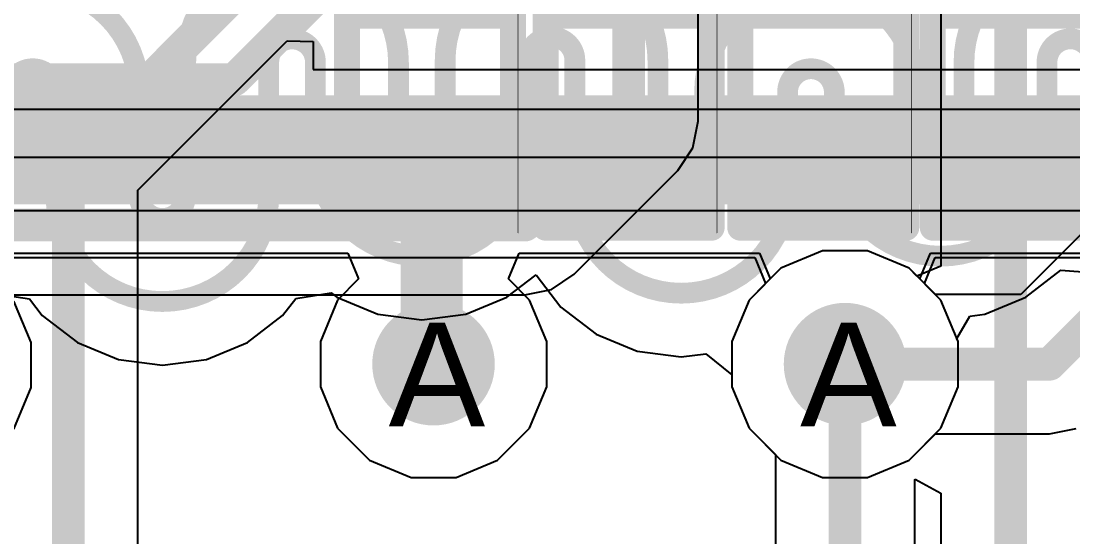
# Model space of a CAD drawing. Header units: inches. Extents: x 0 to 5271, y 0 to 5417.
# Drawn here: x 127.23 to 132.38, y 77.82 to 80.35 of the extents above; entities that cross this region are included whole.
import ezdxf

# ---------------------------------------------------------------- set-up
doc = ezdxf.new("R2010")
doc.units = ezdxf.units.IN
for name, color, linetype in [('Bottom Layer', 5, 'Continuous'), ('Bottom Overlay', 54, 'Continuous'), ('Bottom Paste', 16, 'Continuous'), ('Bottom Solder', 6, 'Continuous'), ('Drill Drawing', 1, 'Continuous'), ('L2_GND1', 16, 'Continuous'), ('L3_SIG1', 76, 'Continuous'), ('L4_PWR', 90, 'Continuous'), ('L5_GND2', 156, 'Continuous'), ('L6_SIG2', 130, 'Continuous'), ('L7_GND3', 216, 'Continuous'), ('Top Layer', 1, 'Continuous'), ('Via Holes', 16, 'Continuous')]:
    doc.layers.add(name, color=color, linetype=linetype)
doc.styles.add('Arial', font='', dxfattribs={"height": 0.2})
doc.styles.get('Arial').set_extended_font_data('Arial')

# ---------------------------------------------------------------- blocks, each defined once
blk = doc.blocks.new('R___0402_B_45')
at = {"layer": 'Bottom Layer'}
for points in [[(-0.2413, 0.3175), (-0.2413, -0.3175), (-0.6985, -0.3175), (-0.6985, 0.3175)], [(0.6985, 0.3175), (0.6985, -0.3175), (0.2413, -0.3175), (0.2413, 0.3175)]]:
    blk.add_hatch(color=5, dxfattribs=at).paths.add_polyline_path(points)
at = {"layer": 'Bottom Paste'}
for points in [[(-0.2413, 0.3175), (-0.2413, -0.3175), (-0.6985, -0.3175), (-0.6985, 0.3175)], [(0.6985, 0.3175), (0.6985, -0.3175), (0.2413, -0.3175), (0.2413, 0.3175)]]:
    blk.add_hatch(color=16, dxfattribs=at).paths.add_polyline_path(points)
at = {"layer": 'Bottom Solder'}
for points in [[(-0.1863, 0.3725), (-0.1863, -0.3725), (-0.7535, -0.3725), (-0.7535, 0.3725)], [(0.7535, 0.3725), (0.7535, -0.3725), (0.1863, -0.3725), (0.1863, 0.3725)]]:
    blk.add_hatch(color=6, dxfattribs=at).paths.add_polyline_path(points)
at = {"layer": 'Bottom Overlay'}
for points in [[(-0.7874, -0.4064, 0.127, 0.127, 0), (-0.7874, 0.4064, 0.127, 0.127, 0)], [(0.7874, 0.4064, 0.127, 0.127, 0), (-0.7874, 0.4064, 0.127, 0.127, 0)], [(0.7874, -0.4064, 0.127, 0.127, 0), (0.7874, 0.4064, 0.127, 0.127, 0)], [(0.8128, 0.4318, 0.00323, 0.00323, 0), (-0.8128, 0.4318, 0.00323, 0.00323, 0)], [(0.7874, -0.4064, 0.127, 0.127, 0), (-0.7874, -0.4064, 0.127, 0.127, 0)]]:
    blk.add_lwpolyline(points, format="xyseb", dxfattribs=at)
for points in [[(-0.8192, 0.4064, 0.0635, 0.0635, 1), (-0.7557, 0.4064, 0.0635, 0.0635, 1)], [(-0.8192, 0.4064, 0.0635, 0.0635, 1), (-0.7557, 0.4064, 0.0635, 0.0635, 1)], [(0.7556, 0.4064, 0.0635, 0.0635, 1), (0.8191, 0.4064, 0.0635, 0.0635, 1)], [(0.7556, 0.4064, 0.0635, 0.0635, 1), (0.8191, 0.4064, 0.0635, 0.0635, 1)], [(-0.8136, 0.4318, 0.00161, 0.00161, 1), (-0.812, 0.4318, 0.00161, 0.00161, 1)], [(0.812, 0.4318, 0.00161, 0.00161, 1), (0.8136, 0.4318, 0.00161, 0.00161, 1)], [(-0.8192, -0.4064, 0.0635, 0.0635, 1), (-0.7557, -0.4064, 0.0635, 0.0635, 1)], [(-0.8192, -0.4064, 0.0635, 0.0635, 1), (-0.7557, -0.4064, 0.0635, 0.0635, 1)], [(0.7556, -0.4064, 0.0635, 0.0635, 1), (0.8191, -0.4064, 0.0635, 0.0635, 1)], [(0.7556, -0.4064, 0.0635, 0.0635, 1), (0.8191, -0.4064, 0.0635, 0.0635, 1)]]:
    blk.add_lwpolyline(points, format="xyseb", close=True, dxfattribs=at)
blk = doc.blocks.new('R___0402_B_46')
at = {"layer": 'Bottom Layer'}
for points in [[(-0.2413, 0.3175), (-0.2413, -0.3175), (-0.6985, -0.3175), (-0.6985, 0.3175)], [(0.6985, 0.3175), (0.6985, -0.3175), (0.2413, -0.3175), (0.2413, 0.3175)]]:
    blk.add_hatch(color=5, dxfattribs=at).paths.add_polyline_path(points)
at = {"layer": 'Bottom Paste'}
for points in [[(-0.2413, 0.3175), (-0.2413, -0.3175), (-0.6985, -0.3175), (-0.6985, 0.3175)], [(0.6985, 0.3175), (0.6985, -0.3175), (0.2413, -0.3175), (0.2413, 0.3175)]]:
    blk.add_hatch(color=16, dxfattribs=at).paths.add_polyline_path(points)
at = {"layer": 'Bottom Solder'}
for points in [[(-0.1863, 0.3725), (-0.1863, -0.3725), (-0.7535, -0.3725), (-0.7535, 0.3725)], [(0.7535, 0.3725), (0.7535, -0.3725), (0.1863, -0.3725), (0.1863, 0.3725)]]:
    blk.add_hatch(color=6, dxfattribs=at).paths.add_polyline_path(points)
at = {"layer": 'Bottom Overlay'}
for points in [[(-0.7874, -0.4064, 0.127, 0.127, 0), (-0.7874, 0.4064, 0.127, 0.127, 0)], [(0.7874, 0.4064, 0.127, 0.127, 0), (-0.7874, 0.4064, 0.127, 0.127, 0)], [(0.7874, -0.4064, 0.127, 0.127, 0), (0.7874, 0.4064, 0.127, 0.127, 0)], [(0.8128, 0.4318, 0.00323, 0.00323, 0), (-0.8128, 0.4318, 0.00323, 0.00323, 0)], [(0.7874, -0.4064, 0.127, 0.127, 0), (-0.7874, -0.4064, 0.127, 0.127, 0)]]:
    blk.add_lwpolyline(points, format="xyseb", dxfattribs=at)
for points in [[(-0.8191, 0.4064, 0.0635, 0.0635, 1), (-0.7556, 0.4064, 0.0635, 0.0635, 1)], [(-0.8191, 0.4064, 0.0635, 0.0635, 1), (-0.7556, 0.4064, 0.0635, 0.0635, 1)], [(0.7556, 0.4064, 0.0635, 0.0635, 1), (0.8191, 0.4064, 0.0635, 0.0635, 1)], [(0.7556, 0.4064, 0.0635, 0.0635, 1), (0.8191, 0.4064, 0.0635, 0.0635, 1)], [(-0.8136, 0.4318, 0.00161, 0.00161, 1), (-0.812, 0.4318, 0.00161, 0.00161, 1)], [(0.812, 0.4318, 0.00161, 0.00161, 1), (0.8136, 0.4318, 0.00161, 0.00161, 1)], [(-0.8191, -0.4064, 0.0635, 0.0635, 1), (-0.7556, -0.4064, 0.0635, 0.0635, 1)], [(-0.8191, -0.4064, 0.0635, 0.0635, 1), (-0.7556, -0.4064, 0.0635, 0.0635, 1)], [(0.7556, -0.4064, 0.0635, 0.0635, 1), (0.8191, -0.4064, 0.0635, 0.0635, 1)], [(0.7556, -0.4064, 0.0635, 0.0635, 1), (0.8191, -0.4064, 0.0635, 0.0635, 1)]]:
    blk.add_lwpolyline(points, format="xyseb", close=True, dxfattribs=at)
blk = doc.blocks.new('R___0402_B_48')
at = {"layer": 'Bottom Layer'}
for points in [[(-0.2413, 0.3175), (-0.2413, -0.3175), (-0.6985, -0.3175), (-0.6985, 0.3175)], [(0.6985, 0.3175), (0.6985, -0.3175), (0.2413, -0.3175), (0.2413, 0.3175)]]:
    blk.add_hatch(color=5, dxfattribs=at).paths.add_polyline_path(points)
at = {"layer": 'Bottom Paste'}
for points in [[(-0.2413, 0.3175), (-0.2413, -0.3175), (-0.6985, -0.3175), (-0.6985, 0.3175)], [(0.6985, 0.3175), (0.6985, -0.3175), (0.2413, -0.3175), (0.2413, 0.3175)]]:
    blk.add_hatch(color=16, dxfattribs=at).paths.add_polyline_path(points)
at = {"layer": 'Bottom Solder'}
for points in [[(-0.1863, 0.3725), (-0.1863, -0.3725), (-0.7535, -0.3725), (-0.7535, 0.3725)], [(0.7535, 0.3725), (0.7535, -0.3725), (0.1863, -0.3725), (0.1863, 0.3725)]]:
    blk.add_hatch(color=6, dxfattribs=at).paths.add_polyline_path(points)
at = {"layer": 'Bottom Overlay'}
for points in [[(0.7874, 0.4064, 0.127, 0.127, 0), (-0.7874, 0.4064, 0.127, 0.127, 0)], [(-0.7874, -0.4064, 0.127, 0.127, 0), (-0.7874, 0.4064, 0.127, 0.127, 0)], [(0.7874, -0.4064, 0.127, 0.127, 0), (0.7874, 0.4064, 0.127, 0.127, 0)], [(0.8128, 0.4318, 0.00323, 0.00323, 0), (-0.8128, 0.4318, 0.00323, 0.00323, 0)], [(0.7874, -0.4064, 0.127, 0.127, 0), (-0.7874, -0.4064, 0.127, 0.127, 0)]]:
    blk.add_lwpolyline(points, format="xyseb", dxfattribs=at)
for points in [[(-0.8192, 0.4064, 0.0635, 0.0635, 1), (-0.7557, 0.4064, 0.0635, 0.0635, 1)], [(-0.8192, 0.4064, 0.0635, 0.0635, 1), (-0.7557, 0.4064, 0.0635, 0.0635, 1)], [(0.7556, 0.4064, 0.0635, 0.0635, 1), (0.8191, 0.4064, 0.0635, 0.0635, 1)], [(0.7556, 0.4064, 0.0635, 0.0635, 1), (0.8191, 0.4064, 0.0635, 0.0635, 1)], [(-0.8136, 0.4318, 0.00161, 0.00161, 1), (-0.812, 0.4318, 0.00161, 0.00161, 1)], [(0.812, 0.4318, 0.00161, 0.00161, 1), (0.8136, 0.4318, 0.00161, 0.00161, 1)], [(-0.8192, -0.4064, 0.0635, 0.0635, 1), (-0.7557, -0.4064, 0.0635, 0.0635, 1)], [(-0.8192, -0.4064, 0.0635, 0.0635, 1), (-0.7557, -0.4064, 0.0635, 0.0635, 1)], [(0.7556, -0.4064, 0.0635, 0.0635, 1), (0.8191, -0.4064, 0.0635, 0.0635, 1)], [(0.7556, -0.4064, 0.0635, 0.0635, 1), (0.8191, -0.4064, 0.0635, 0.0635, 1)]]:
    blk.add_lwpolyline(points, format="xyseb", close=True, dxfattribs=at)
blk = doc.blocks.new('R___0402_B_49')
at = {"layer": 'Bottom Layer'}
for points in [[(-0.2413, 0.3175), (-0.2413, -0.3175), (-0.6985, -0.3175), (-0.6985, 0.3175)], [(0.6985, 0.3175), (0.6985, -0.3175), (0.2413, -0.3175), (0.2413, 0.3175)]]:
    blk.add_hatch(color=5, dxfattribs=at).paths.add_polyline_path(points)
at = {"layer": 'Bottom Paste'}
for points in [[(-0.2413, 0.3175), (-0.2413, -0.3175), (-0.6985, -0.3175), (-0.6985, 0.3175)], [(0.6985, 0.3175), (0.6985, -0.3175), (0.2413, -0.3175), (0.2413, 0.3175)]]:
    blk.add_hatch(color=16, dxfattribs=at).paths.add_polyline_path(points)
at = {"layer": 'Bottom Solder'}
for points in [[(-0.1863, 0.3725), (-0.1863, -0.3725), (-0.7535, -0.3725), (-0.7535, 0.3725)], [(0.7535, 0.3725), (0.7535, -0.3725), (0.1863, -0.3725), (0.1863, 0.3725)]]:
    blk.add_hatch(color=6, dxfattribs=at).paths.add_polyline_path(points)
at = {"layer": 'Bottom Overlay'}
for points in [[(-0.7874, -0.4064, 0.127, 0.127, 0), (-0.7874, 0.4064, 0.127, 0.127, 0)], [(0.7874, 0.4064, 0.127, 0.127, 0), (-0.7874, 0.4064, 0.127, 0.127, 0)], [(0.7874, -0.4064, 0.127, 0.127, 0), (0.7874, 0.4064, 0.127, 0.127, 0)], [(0.8128, 0.4318, 0.00323, 0.00323, 0), (-0.8128, 0.4318, 0.00323, 0.00323, 0)], [(0.7874, -0.4064, 0.127, 0.127, 0), (-0.7874, -0.4064, 0.127, 0.127, 0)]]:
    blk.add_lwpolyline(points, format="xyseb", dxfattribs=at)
for points in [[(-0.8192, 0.4064, 0.0635, 0.0635, 1), (-0.7557, 0.4064, 0.0635, 0.0635, 1)], [(-0.8192, 0.4064, 0.0635, 0.0635, 1), (-0.7557, 0.4064, 0.0635, 0.0635, 1)], [(0.7556, 0.4064, 0.0635, 0.0635, 1), (0.8191, 0.4064, 0.0635, 0.0635, 1)], [(0.7556, 0.4064, 0.0635, 0.0635, 1), (0.8191, 0.4064, 0.0635, 0.0635, 1)], [(-0.8136, 0.4318, 0.00161, 0.00161, 1), (-0.812, 0.4318, 0.00161, 0.00161, 1)], [(0.812, 0.4318, 0.00161, 0.00161, 1), (0.8136, 0.4318, 0.00161, 0.00161, 1)], [(-0.8192, -0.4064, 0.0635, 0.0635, 1), (-0.7557, -0.4064, 0.0635, 0.0635, 1)], [(-0.8192, -0.4064, 0.0635, 0.0635, 1), (-0.7557, -0.4064, 0.0635, 0.0635, 1)], [(0.7556, -0.4064, 0.0635, 0.0635, 1), (0.8191, -0.4064, 0.0635, 0.0635, 1)], [(0.7556, -0.4064, 0.0635, 0.0635, 1), (0.8191, -0.4064, 0.0635, 0.0635, 1)]]:
    blk.add_lwpolyline(points, format="xyseb", close=True, dxfattribs=at)

msp = doc.modelspace()

# ---------------------------------------------------------------- hatches: boundary and pattern name
at = {"layer": 'Bottom Layer'}
h = msp.add_hatch(color=5, dxfattribs=at)
edge = h.paths.add_edge_path()
edge.add_arc((129.245, 78.6686), 0.3, 0, 360)
h = msp.add_hatch(color=5, dxfattribs=at)
edge = h.paths.add_edge_path()
edge.add_arc((131.2596, 78.6686), 0.3, 0, 360)
at = {"layer": 'L2_GND1'}
h = msp.add_hatch(color=16, dxfattribs=at)
edge = h.paths.add_edge_path()
edge.add_arc((129.245, 78.6686), 0.3, 0, 360)
h = msp.add_hatch(color=16, dxfattribs=at)
edge = h.paths.add_edge_path()
edge.add_arc((131.2596, 78.6686), 0.3, 0, 360)
at = {"layer": 'L3_SIG1'}
h = msp.add_hatch(color=76, dxfattribs=at)
edge = h.paths.add_edge_path()
edge.add_arc((129.245, 78.6686), 0.3, 0, 360)
h = msp.add_hatch(color=76, dxfattribs=at)
edge = h.paths.add_edge_path()
edge.add_arc((131.2596, 78.6686), 0.3, 0, 360)
at = {"layer": 'L4_PWR'}
h = msp.add_hatch(color=90, dxfattribs=at)
edge = h.paths.add_edge_path()
edge.add_arc((129.245, 78.6686), 0.3, 0, 360)
h = msp.add_hatch(color=90, dxfattribs=at)
edge = h.paths.add_edge_path()
edge.add_arc((131.2596, 78.6686), 0.3, 0, 360)
at = {"layer": 'L5_GND2'}
h = msp.add_hatch(color=156, dxfattribs=at)
edge = h.paths.add_edge_path()
edge.add_arc((129.245, 78.6686), 0.3, 0, 360)
h = msp.add_hatch(color=156, dxfattribs=at)
edge = h.paths.add_edge_path()
edge.add_arc((131.2596, 78.6686), 0.3, 0, 360)
at = {"layer": 'L6_SIG2'}
h = msp.add_hatch(color=130, dxfattribs=at)
edge = h.paths.add_edge_path()
edge.add_arc((129.245, 78.6686), 0.3, 0, 360)
h = msp.add_hatch(color=130, dxfattribs=at)
edge = h.paths.add_edge_path()
edge.add_arc((131.2596, 78.6686), 0.3, 0, 360)
at = {"layer": 'L7_GND3'}
h = msp.add_hatch(color=216, dxfattribs=at)
edge = h.paths.add_edge_path()
edge.add_arc((129.245, 78.6686), 0.3, 0, 360)
h = msp.add_hatch(color=216, dxfattribs=at)
edge = h.paths.add_edge_path()
edge.add_arc((131.2596, 78.6686), 0.3, 0, 360)
at = {"layer": 'Top Layer'}
h = msp.add_hatch(color=1, dxfattribs=at)
edge = h.paths.add_edge_path()
edge.add_arc((129.245, 78.6686), 0.3, 0, 360)
h = msp.add_hatch(color=1, dxfattribs=at)
edge = h.paths.add_edge_path()
edge.add_arc((131.2596, 78.6686), 0.3, 0, 360)
at = {"layer": 'Via Holes'}
h = msp.add_hatch(color=7, dxfattribs=at)
edge = h.paths.add_edge_path()
edge.add_arc((129.245, 78.6686), 0.15, 0, 360)
h = msp.add_hatch(color=7, dxfattribs=at)
edge = h.paths.add_edge_path()
edge.add_arc((131.2596, 78.6686), 0.15, 0, 360)

# ---------------------------------------------------------------- linework, layer by layer
at = {"layer": 'Bottom Layer'}
for p, q in [((127.7981, 79.5207), (128.5287, 80.2513)), ((128.5287, 80.2513), (128.6557, 80.2488)), ((128.6557, 80.2488), (128.6557, 80.1114)), ((128.6557, 80.1114), (132.6671, 80.1114)), ((132.6769, 79.5668), (132.1196, 79.0095)), ((127.7981, 73.279), (127.7981, 79.5207)), ((131.1494, 79.2226), (130.9458, 79.1383)), ((131.3698, 79.2226), (131.1494, 79.2226)), ((131.5734, 79.1383), (131.3698, 79.2226)), ((130.9458, 79.1383), (130.79, 78.9824)), ((131.7022, 79.0095), (131.5734, 79.1383)), ((132.1196, 79.0095), (131.7022, 79.0095)), ((130.79, 78.9824), (130.7056, 78.7788)), ((130.7056, 78.7788), (130.7056, 78.5584)), ((130.7056, 78.5584), (130.79, 78.3548)), ((130.79, 78.3548), (130.9458, 78.1989)), ((131.5734, 78.1989), (131.7022, 78.3277)), ((131.7022, 78.3277), (132.2609, 78.3277)), ((132.2609, 78.3277), (132.3913, 78.3536)), ((130.9458, 78.1989), (131.1494, 78.1146)), ((131.3698, 78.1146), (131.5734, 78.1989)), ((131.1494, 78.1146), (131.3698, 78.1146))]:
    msp.add_line(p, q, dxfattribs=at)
for points in [[(127.4572, 79.6619, 0.1608, 0.1608, 0), (128.3893, 80.594, 0.1608, 0.1608, 0)], [(129.2272, 79.5868, 0.3048, 0.3048, 0), (129.2272, 79.6542, 0.3048, 0.3048, 0)], [(129.2272, 79.6542, 0.3048, 0.3048, 0), (130.2003, 79.6542, 0.3048, 0.3048, 0)], [(130.2003, 79.6542, 0.3048, 0.3048, 0), (131.153, 79.6542, 0.3048, 0.3048, 0)], [(131.153, 79.6542, 0.3048, 0.3048, 0), (132.0956, 79.6542, 0.3048, 0.3048, 0)], [(127.4572, 73.279, 0.1608, 0.1608, 0), (127.4572, 79.6619, 0.1608, 0.1608, 0)], [(129.2272, 79.5868, 0.3048, 0.3048, 0), (129.2361, 79.578, 0.3048, 0.3048, 0)], [(129.2361, 78.6775, 0.3048, 0.3048, 0), (129.2361, 79.578, 0.3048, 0.3048, 0)], [(132.2609, 78.6686, 0.1608, 0.1608, 0), (133.0178, 79.4256, 0.1608, 0.1608, 0)], [(131.2596, 78.6686, 0.1608, 0.1608, 0), (131.2596, 78.8797, 0.1608, 0.1608, 0)], [(129.2361, 78.6775, 0.3048, 0.3048, 0), (129.245, 78.6686, 0.3048, 0.3048, 0)], [(131.2596, 78.6686, 0.1608, 0.1608, 0), (132.2609, 78.6686, 0.1608, 0.1608, 0)]]:
    msp.add_lwpolyline(points, format="xyseb", dxfattribs=at)
for points in [[(129.151, 79.6542, 0.1524, 0.1524, 1), (129.3034, 79.6542, 0.1524, 0.1524, 1)], [(129.151, 79.6542, 0.1524, 0.1524, 1), (129.3034, 79.6542, 0.1524, 0.1524, 1)], [(130.1241, 79.6542, 0.1524, 0.1524, 1), (130.2765, 79.6542, 0.1524, 0.1524, 1)], [(130.1241, 79.6542, 0.1524, 0.1524, 1), (130.2765, 79.6542, 0.1524, 0.1524, 1)], [(131.0768, 79.6542, 0.1524, 0.1524, 1), (131.2292, 79.6542, 0.1524, 0.1524, 1)], [(131.0768, 79.6542, 0.1524, 0.1524, 1), (131.2292, 79.6542, 0.1524, 0.1524, 1)], [(132.0194, 79.6542, 0.1524, 0.1524, 1), (132.1718, 79.6542, 0.1524, 0.1524, 1)], [(127.417, 79.6619, 0.0804, 0.0804, 1), (127.4974, 79.6619, 0.0804, 0.0804, 1)], [(127.417, 79.6619, 0.0804, 0.0804, 1), (127.4974, 79.6619, 0.0804, 0.0804, 1)], [(129.151, 79.5868, 0.1524, 0.1524, 1), (129.3034, 79.5868, 0.1524, 0.1524, 1)], [(129.151, 79.5868, 0.1524, 0.1524, 1), (129.3034, 79.5868, 0.1524, 0.1524, 1)], [(129.1599, 79.578, 0.1524, 0.1524, 1), (129.3123, 79.578, 0.1524, 0.1524, 1)], [(129.1599, 79.578, 0.1524, 0.1524, 1), (129.3123, 79.578, 0.1524, 0.1524, 1)], [(131.2194, 78.8797, 0.0804, 0.0804, 1), (131.2998, 78.8797, 0.0804, 0.0804, 1)], [(129.1599, 78.6775, 0.1524, 0.1524, 1), (129.3123, 78.6775, 0.1524, 0.1524, 1)], [(129.1599, 78.6775, 0.1524, 0.1524, 1), (129.3123, 78.6775, 0.1524, 0.1524, 1)], [(129.1688, 78.6686, 0.1524, 0.1524, 1), (129.3212, 78.6686, 0.1524, 0.1524, 1)], [(131.2194, 78.6686, 0.0804, 0.0804, 1), (131.2998, 78.6686, 0.0804, 0.0804, 1)], [(131.2194, 78.6686, 0.0804, 0.0804, 1), (131.2998, 78.6686, 0.0804, 0.0804, 1)], [(132.2207, 78.6686, 0.0804, 0.0804, 1), (132.3011, 78.6686, 0.0804, 0.0804, 1)], [(132.2207, 78.6686, 0.0804, 0.0804, 1), (132.3011, 78.6686, 0.0804, 0.0804, 1)]]:
    msp.add_lwpolyline(points, format="xyseb", close=True, dxfattribs=at)
at = {"layer": 'L2_GND1'}
for p, q in [((131.1494, 79.2226), (130.9458, 79.1383)), ((131.3698, 79.2226), (131.1494, 79.2226)), ((131.5734, 79.1383), (131.3698, 79.2226)), ((130.9458, 79.1383), (130.79, 78.9824)), ((131.7293, 78.9824), (131.5734, 79.1383)), ((130.79, 78.9824), (130.7056, 78.7788)), ((131.8136, 78.7788), (131.7293, 78.9824)), ((130.7056, 78.7788), (130.7056, 78.5584)), ((131.8136, 78.5584), (131.8136, 78.7788)), ((130.7056, 78.5584), (130.79, 78.3548)), ((131.7293, 78.3548), (131.8136, 78.5584)), ((130.79, 78.3548), (130.9458, 78.1989)), ((131.5734, 78.1989), (131.7293, 78.3548)), ((130.9458, 78.1989), (131.1494, 78.1146)), ((131.3698, 78.1146), (131.5734, 78.1989)), ((131.1494, 78.1146), (131.3698, 78.1146))]:
    msp.add_line(p, q, dxfattribs=at)
at = {"layer": 'L3_SIG1'}
for p, q in [((134.6538, 79.6798), (123.0884, 79.6798)), ((123.0884, 79.4208), (134.6538, 79.4208)), ((131.1494, 79.2226), (130.9458, 79.1383)), ((131.3698, 79.2226), (131.1494, 79.2226)), ((131.5734, 79.1383), (131.3698, 79.2226)), ((130.9458, 79.1383), (130.79, 78.9824)), ((131.7293, 78.9824), (131.5734, 79.1383)), ((130.79, 78.9824), (130.7056, 78.7788)), ((131.8136, 78.7788), (131.7293, 78.9824)), ((130.7056, 78.7788), (130.7056, 78.5584)), ((131.8136, 78.5584), (131.8136, 78.7788)), ((130.7056, 78.5584), (130.79, 78.3548)), ((131.7293, 78.3548), (131.8136, 78.5584)), ((130.79, 78.3548), (130.9458, 78.1989)), ((131.5734, 78.1989), (131.7293, 78.3548)), ((130.9458, 78.1989), (131.1494, 78.1146)), ((131.3698, 78.1146), (131.5734, 78.1989)), ((131.1494, 78.1146), (131.3698, 78.1146))]:
    msp.add_line(p, q, dxfattribs=at)
at = {"layer": 'L4_PWR'}
for p, q in [((127.1348, 79.2126), (128.8259, 79.2126)), ((128.8259, 79.2126), (128.8785, 79.0856)), ((129.6114, 79.0856), (129.664, 79.2126)), ((129.664, 79.2126), (130.8406, 79.2126)), ((130.8406, 79.2126), (130.8932, 79.0856)), ((131.6261, 79.0856), (131.6787, 79.2126)), ((131.6787, 79.2126), (133.1255, 79.2126)), ((128.8785, 79.0856), (128.7753, 78.9824)), ((129.7146, 78.9824), (129.6114, 79.0856)), ((130.8932, 79.0856), (130.79, 78.9824)), ((131.7293, 78.9824), (131.6261, 79.0856)), ((127.2746, 78.774), (127.1903, 78.9776)), ((128.7753, 78.9824), (128.691, 78.7788)), ((129.799, 78.7788), (129.7146, 78.9824)), ((130.79, 78.9824), (130.7056, 78.7788)), ((131.8136, 78.7788), (131.7293, 78.9824)), ((127.2746, 78.5536), (127.2746, 78.774)), ((128.691, 78.7788), (128.691, 78.5584)), ((129.799, 78.5584), (129.799, 78.7788)), ((130.7056, 78.7788), (130.7056, 78.5584)), ((131.8136, 78.5584), (131.8136, 78.7788)), ((127.1903, 78.35), (127.2746, 78.5536)), ((128.691, 78.5584), (128.7753, 78.3548)), ((129.7146, 78.3548), (129.799, 78.5584)), ((130.7056, 78.5584), (130.79, 78.3548)), ((131.7293, 78.3548), (131.8136, 78.5584)), ((128.7753, 78.3548), (128.9311, 78.1989)), ((129.5588, 78.1989), (129.7146, 78.3548)), ((130.79, 78.3548), (130.9458, 78.1989)), ((131.5734, 78.1989), (131.7293, 78.3548)), ((128.9311, 78.1989), (129.1348, 78.1146)), ((129.3552, 78.1146), (129.5588, 78.1989)), ((130.9458, 78.1989), (131.1494, 78.1146)), ((131.3698, 78.1146), (131.5734, 78.1989)), ((129.1348, 78.1146), (129.3552, 78.1146)), ((131.1494, 78.1146), (131.3698, 78.1146))]:
    msp.add_line(p, q, dxfattribs=at)
msp.add_lwpolyline([(121.9708, 79.7306, 0.508, 0.508, 0), (133.4107, 79.7306, 0.508, 0.508, 0)], format="xyseb", dxfattribs=at)
at = {"layer": 'L5_GND2'}
for p, q in [((133.7439, 79.9154), (94.8944, 79.9154)), ((115.5921, 79.1902), (130.8182, 79.1902)), ((130.8182, 79.1902), (130.8708, 79.0632)), ((131.6485, 79.0632), (131.7011, 79.1902)), ((131.7011, 79.1902), (135.5517, 79.1902)), ((130.8708, 79.0632), (130.79, 78.9824)), ((131.7293, 78.9824), (131.6485, 79.0632)), ((130.79, 78.9824), (130.7056, 78.7788)), ((131.8136, 78.7788), (131.7293, 78.9824)), ((130.7056, 78.7788), (130.7056, 78.5584)), ((131.8136, 78.5584), (131.8136, 78.7788)), ((130.7056, 78.5584), (130.79, 78.3548)), ((131.7293, 78.3548), (131.8136, 78.5584)), ((130.79, 78.3548), (130.9458, 78.1989)), ((131.5734, 78.1989), (131.7293, 78.3548)), ((130.9458, 78.1989), (131.1494, 78.1146)), ((131.3698, 78.1146), (131.5734, 78.1989)), ((131.1494, 78.1146), (131.3698, 78.1146))]:
    msp.add_line(p, q, dxfattribs=at)
msp.add_lwpolyline([(94.8944, 79.5528, 0.2032, 0.2032, 0), (135.8096, 79.5528, 0.2032, 0.2032, 0)], format="xyseb", dxfattribs=at)
at = {"layer": 'L6_SIG2'}
for p, q in [((130.5413, 79.8575), (130.5413, 80.6941)), ((131.7292, 80.6765), (131.7292, 79.1484)), ((130.5153, 79.7271), (130.5413, 79.8575)), ((130.4414, 79.6165), (130.5153, 79.7271)), ((129.9335, 79.1085), (130.4414, 79.6165)), ((131.1494, 79.2226), (130.9458, 79.1383)), ((131.3698, 79.2226), (131.1494, 79.2226)), ((131.5734, 79.1383), (131.3698, 79.2226)), ((129.8229, 79.0346), (129.9335, 79.1085)), ((130.9458, 79.1383), (130.79, 78.9824)), ((131.6119, 79.0998), (131.5734, 79.1383)), ((131.7292, 79.1484), (131.6119, 79.0998)), ((119.8313, 79.0087), (129.6924, 79.0087)), ((129.6924, 79.0087), (129.8229, 79.0346)), ((130.79, 78.9824), (130.7056, 78.7788)), ((130.7056, 78.7788), (130.7056, 78.5584)), ((130.7056, 78.5584), (130.79, 78.3548)), ((130.79, 78.3548), (130.9187, 78.2261)), ((130.9187, 78.2261), (130.9187, 74.7778)), ((131.6006, 78.1047), (131.6022, 78.1058)), ((131.6006, 74.6366), (131.6006, 78.1047)), ((131.6022, 78.1058), (131.7292, 78.0379)), ((131.7292, 78.0379), (131.7292, 73.2072))]:
    msp.add_line(p, q, dxfattribs=at)
for points in [[(130.2003, 79.8575, 0.1608, 0.1608, 0), (130.2003, 81.2137, 0.1608, 0.1608, 0)], [(132.0702, 73.066, 0.1608, 0.1608, 0), (132.0702, 81.1959, 0.1608, 0.1608, 0)], [(128.27, 80.0608, 0.1608, 0.1608, 0), (128.6653, 80.4561, 0.1608, 0.1608, 0)], [(124.915, 80.0608, 0.1608, 0.1608, 0), (128.27, 80.0608, 0.1608, 0.1608, 0)], [(129.6924, 79.3496, 0.1608, 0.1608, 0), (130.2003, 79.8575, 0.1608, 0.1608, 0)], [(121.0581, 79.3496, 0.1608, 0.1608, 0), (129.6924, 79.3496, 0.1608, 0.1608, 0)], [(131.2596, 74.6366, 0.1608, 0.1608, 0), (131.2596, 78.6686, 0.1608, 0.1608, 0)]]:
    msp.add_lwpolyline(points, format="xyseb", dxfattribs=at)
for points in [[(128.2298, 80.0608, 0.0804, 0.0804, 1), (128.3102, 80.0608, 0.0804, 0.0804, 1)], [(128.2298, 80.0608, 0.0804, 0.0804, 1), (128.3102, 80.0608, 0.0804, 0.0804, 1)], [(130.1601, 79.8575, 0.0804, 0.0804, 1), (130.2405, 79.8575, 0.0804, 0.0804, 1)], [(130.1601, 79.8575, 0.0804, 0.0804, 1), (130.2405, 79.8575, 0.0804, 0.0804, 1)], [(129.6522, 79.3496, 0.0804, 0.0804, 1), (129.7326, 79.3496, 0.0804, 0.0804, 1)], [(129.6522, 79.3496, 0.0804, 0.0804, 1), (129.7326, 79.3496, 0.0804, 0.0804, 1)], [(131.2194, 78.6686, 0.0804, 0.0804, 1), (131.2998, 78.6686, 0.0804, 0.0804, 1)]]:
    msp.add_lwpolyline(points, format="xyseb", close=True, dxfattribs=at)
at = {"layer": 'L7_GND3'}
for p, q in [((129.604, 78.9968), (129.7471, 79.1066)), ((129.7471, 79.1066), (129.8689, 78.9478)), ((132.144, 78.9968), (132.3164, 79.1291)), ((132.3164, 79.1291), (132.4669, 79.1166)), ((127.0927, 79.0141), (127.2671, 78.9878)), ((128.5706, 78.9908), (128.7437, 79.018)), ((128.7437, 79.018), (128.7714, 78.9968)), ((127.2671, 78.9878), (127.3289, 78.9072)), ((128.5064, 78.9072), (128.5706, 78.9908)), ((128.7714, 78.9968), (128.9722, 78.9136)), ((129.4032, 78.9136), (129.604, 78.9968)), ((129.8689, 78.9478), (130.0414, 78.8155)), ((131.9432, 78.9136), (132.144, 78.9968)), ((127.3289, 78.9072), (127.5014, 78.7748)), ((128.334, 78.7748), (128.5064, 78.9072)), ((128.9722, 78.9136), (129.1877, 78.8853)), ((129.1877, 78.8853), (129.4032, 78.9136)), ((131.8073, 78.7941), (131.8708, 78.9041)), ((131.8708, 78.9041), (131.9432, 78.9136)), ((130.0414, 78.8155), (130.2422, 78.7323)), ((131.8136, 78.7788), (131.8073, 78.7941)), ((127.5014, 78.7748), (127.7022, 78.6917)), ((128.1332, 78.6917), (128.334, 78.7748)), ((131.8136, 78.5584), (131.8136, 78.7788)), ((127.7022, 78.6917), (127.9177, 78.6633)), ((127.9177, 78.6633), (128.1332, 78.6917)), ((130.2422, 78.7323), (130.4577, 78.7039)), ((130.4577, 78.7039), (130.5786, 78.7199)), ((130.5786, 78.7199), (130.7056, 78.6156)), ((130.7056, 78.6156), (130.7056, 78.5584)), ((130.7056, 78.5584), (130.79, 78.3548)), ((131.7293, 78.3548), (131.8136, 78.5584)), ((130.79, 78.3548), (130.9458, 78.1989)), ((131.5734, 78.1989), (131.7293, 78.3548)), ((130.9458, 78.1989), (131.1494, 78.1146)), ((131.3698, 78.1146), (131.5734, 78.1989)), ((131.1494, 78.1146), (131.3698, 78.1146))]:
    msp.add_line(p, q, dxfattribs=at)
for points in [[(128.032, 80.1462, 0.1016, 0.1016, -1), (129.0734, 80.1462, 0.1016, 0.1016, 0)], [(129.302, 80.1555, 0.1016, 0.1016, -1), (130.3434, 80.1555, 0.1016, 0.1016, 0)], [(131.842, 80.1466, 0.1016, 0.1016, -1), (132.8834, 80.1466, 0.1016, 0.1016, 0)], [(126.762, 80.0004, 0.1016, 0.1016, -1), (127.8034, 80.0004, 0.1016, 0.1016, 0)], [(130.572, 80.0004, 0.1016, 0.1016, -1), (131.6134, 80.0004, 0.1016, 0.1016, 0)], [(128.4384, 80.1462, 0.1016, 0.1016, -1), (128.667, 80.1462, 0.1016, 0.1016, 0)], [(129.7084, 80.1555, 0.1016, 0.1016, -1), (129.937, 80.1555, 0.1016, 0.1016, 0)], [(132.2484, 80.1466, 0.1016, 0.1016, -1), (132.477, 80.1466, 0.1016, 0.1016, 0)], [(128.032, 79.4959, 0.1016, 0.1016, 0), (128.032, 80.1462, 0.1016, 0.1016, 0)], [(128.4384, 79.4959, 0.1016, 0.1016, 0), (128.4384, 80.1462, 0.1016, 0.1016, 0)], [(128.667, 79.7179, 0.1016, 0.1016, 0), (128.667, 80.1462, 0.1016, 0.1016, 0)], [(129.0734, 79.7179, 0.1016, 0.1016, 0), (129.0734, 80.1462, 0.1016, 0.1016, 0)], [(129.302, 79.7179, 0.1016, 0.1016, 0), (129.302, 80.1555, 0.1016, 0.1016, 0)], [(129.7084, 79.7179, 0.1016, 0.1016, 0), (129.7084, 80.1555, 0.1016, 0.1016, 0)], [(129.937, 79.5366, 0.1016, 0.1016, 0), (129.937, 80.1555, 0.1016, 0.1016, 0)], [(130.3434, 79.5366, 0.1016, 0.1016, 0), (130.3434, 80.1555, 0.1016, 0.1016, 0)], [(131.842, 79.7179, 0.1016, 0.1016, 0), (131.842, 80.1466, 0.1016, 0.1016, 0)], [(132.2484, 79.7179, 0.1016, 0.1016, 0), (132.2484, 80.1466, 0.1016, 0.1016, 0)], [(127.1684, 80.0004, 0.1016, 0.1016, -1), (127.397, 80.0004, 0.1016, 0.1016, 0)], [(130.9784, 80.0004, 0.1016, 0.1016, -1), (131.207, 80.0004, 0.1016, 0.1016, 0)], [(127.397, 79.4959, 0.1016, 0.1016, 0), (127.397, 80.0004, 0.1016, 0.1016, 0)], [(127.8034, 79.4959, 0.1016, 0.1016, 0), (127.8034, 80.0004, 0.1016, 0.1016, 0)], [(130.572, 79.5366, 0.1016, 0.1016, 0), (130.572, 80.0004, 0.1016, 0.1016, 0)], [(130.9784, 79.5366, 0.1016, 0.1016, 0), (130.9784, 80.0004, 0.1016, 0.1016, 0)], [(131.207, 79.7179, 0.1016, 0.1016, 0), (131.207, 80.0004, 0.1016, 0.1016, 0)], [(131.6134, 79.7179, 0.1016, 0.1016, 0), (131.6134, 80.0004, 0.1016, 0.1016, 0)], [(129.7084, 79.7179, 0.1016, 0.1016, -1), (128.667, 79.7179, 0.1016, 0.1016, 0)], [(129.302, 79.7179, 0.1016, 0.1016, -1), (129.0734, 79.7179, 0.1016, 0.1016, 0)], [(132.2484, 79.7179, 0.1016, 0.1016, -1), (131.207, 79.7179, 0.1016, 0.1016, 0)], [(131.842, 79.7179, 0.1016, 0.1016, -1), (131.6134, 79.7179, 0.1016, 0.1016, 0)], [(130.9784, 79.5366, 0.1016, 0.1016, -1), (129.937, 79.5366, 0.1016, 0.1016, 0)], [(130.572, 79.5366, 0.1016, 0.1016, -1), (130.3434, 79.5366, 0.1016, 0.1016, 0)], [(128.4384, 79.4959, 0.1016, 0.1016, -1), (127.397, 79.4959, 0.1016, 0.1016, 0)], [(128.032, 79.4959, 0.1016, 0.1016, -1), (127.8034, 79.4959, 0.1016, 0.1016, 0)]]:
    msp.add_lwpolyline(points, format="xyseb", dxfattribs=at)
for points in [[(128.0066, 80.1462, 0.0508, 0.0508, 1), (128.0574, 80.1462, 0.0508, 0.0508, 1)], [(128.0066, 80.1462, 0.0508, 0.0508, 1), (128.0574, 80.1462, 0.0508, 0.0508, 1)], [(128.413, 80.1462, 0.0508, 0.0508, 1), (128.4638, 80.1462, 0.0508, 0.0508, 1)], [(128.413, 80.1462, 0.0508, 0.0508, 1), (128.4638, 80.1462, 0.0508, 0.0508, 1)], [(128.6416, 80.1462, 0.0508, 0.0508, 1), (128.6924, 80.1462, 0.0508, 0.0508, 1)], [(128.6416, 80.1462, 0.0508, 0.0508, 1), (128.6924, 80.1462, 0.0508, 0.0508, 1)], [(129.048, 80.1462, 0.0508, 0.0508, 1), (129.0988, 80.1462, 0.0508, 0.0508, 1)], [(129.048, 80.1462, 0.0508, 0.0508, 1), (129.0988, 80.1462, 0.0508, 0.0508, 1)], [(129.2766, 80.1555, 0.0508, 0.0508, 1), (129.3274, 80.1555, 0.0508, 0.0508, 1)], [(129.2766, 80.1555, 0.0508, 0.0508, 1), (129.3274, 80.1555, 0.0508, 0.0508, 1)], [(129.683, 80.1555, 0.0508, 0.0508, 1), (129.7338, 80.1555, 0.0508, 0.0508, 1)], [(129.683, 80.1555, 0.0508, 0.0508, 1), (129.7338, 80.1555, 0.0508, 0.0508, 1)], [(129.9116, 80.1555, 0.0508, 0.0508, 1), (129.9624, 80.1555, 0.0508, 0.0508, 1)], [(129.9116, 80.1555, 0.0508, 0.0508, 1), (129.9624, 80.1555, 0.0508, 0.0508, 1)], [(130.318, 80.1555, 0.0508, 0.0508, 1), (130.3688, 80.1555, 0.0508, 0.0508, 1)], [(130.318, 80.1555, 0.0508, 0.0508, 1), (130.3688, 80.1555, 0.0508, 0.0508, 1)], [(131.8166, 80.1466, 0.0508, 0.0508, 1), (131.8674, 80.1466, 0.0508, 0.0508, 1)], [(131.8166, 80.1466, 0.0508, 0.0508, 1), (131.8674, 80.1466, 0.0508, 0.0508, 1)], [(132.223, 80.1466, 0.0508, 0.0508, 1), (132.2738, 80.1466, 0.0508, 0.0508, 1)], [(132.223, 80.1466, 0.0508, 0.0508, 1), (132.2738, 80.1466, 0.0508, 0.0508, 1)], [(127.3716, 80.0004, 0.0508, 0.0508, 1), (127.4224, 80.0004, 0.0508, 0.0508, 1)], [(127.3716, 80.0004, 0.0508, 0.0508, 1), (127.4224, 80.0004, 0.0508, 0.0508, 1)], [(127.778, 80.0004, 0.0508, 0.0508, 1), (127.8288, 80.0004, 0.0508, 0.0508, 1)], [(127.778, 80.0004, 0.0508, 0.0508, 1), (127.8288, 80.0004, 0.0508, 0.0508, 1)], [(130.5466, 80.0004, 0.0508, 0.0508, 1), (130.5974, 80.0004, 0.0508, 0.0508, 1)], [(130.5466, 80.0004, 0.0508, 0.0508, 1), (130.5974, 80.0004, 0.0508, 0.0508, 1)], [(130.953, 80.0004, 0.0508, 0.0508, 1), (131.0038, 80.0004, 0.0508, 0.0508, 1)], [(130.953, 80.0004, 0.0508, 0.0508, 1), (131.0038, 80.0004, 0.0508, 0.0508, 1)], [(131.1816, 80.0004, 0.0508, 0.0508, 1), (131.2324, 80.0004, 0.0508, 0.0508, 1)], [(131.1816, 80.0004, 0.0508, 0.0508, 1), (131.2324, 80.0004, 0.0508, 0.0508, 1)], [(131.588, 80.0004, 0.0508, 0.0508, 1), (131.6388, 80.0004, 0.0508, 0.0508, 1)], [(131.588, 80.0004, 0.0508, 0.0508, 1), (131.6388, 80.0004, 0.0508, 0.0508, 1)], [(128.6416, 79.7179, 0.0508, 0.0508, 1), (128.6924, 79.7179, 0.0508, 0.0508, 1)], [(128.6416, 79.7179, 0.0508, 0.0508, 1), (128.6924, 79.7179, 0.0508, 0.0508, 1)], [(129.048, 79.7179, 0.0508, 0.0508, 1), (129.0988, 79.7179, 0.0508, 0.0508, 1)], [(129.048, 79.7179, 0.0508, 0.0508, 1), (129.0988, 79.7179, 0.0508, 0.0508, 1)], [(129.2766, 79.7179, 0.0508, 0.0508, 1), (129.3274, 79.7179, 0.0508, 0.0508, 1)], [(129.2766, 79.7179, 0.0508, 0.0508, 1), (129.3274, 79.7179, 0.0508, 0.0508, 1)], [(129.683, 79.7179, 0.0508, 0.0508, 1), (129.7338, 79.7179, 0.0508, 0.0508, 1)], [(129.683, 79.7179, 0.0508, 0.0508, 1), (129.7338, 79.7179, 0.0508, 0.0508, 1)], [(131.1816, 79.7179, 0.0508, 0.0508, 1), (131.2324, 79.7179, 0.0508, 0.0508, 1)], [(131.1816, 79.7179, 0.0508, 0.0508, 1), (131.2324, 79.7179, 0.0508, 0.0508, 1)], [(131.588, 79.7179, 0.0508, 0.0508, 1), (131.6388, 79.7179, 0.0508, 0.0508, 1)], [(131.588, 79.7179, 0.0508, 0.0508, 1), (131.6388, 79.7179, 0.0508, 0.0508, 1)], [(131.8166, 79.7179, 0.0508, 0.0508, 1), (131.8674, 79.7179, 0.0508, 0.0508, 1)], [(131.8166, 79.7179, 0.0508, 0.0508, 1), (131.8674, 79.7179, 0.0508, 0.0508, 1)], [(132.223, 79.7179, 0.0508, 0.0508, 1), (132.2738, 79.7179, 0.0508, 0.0508, 1)], [(132.223, 79.7179, 0.0508, 0.0508, 1), (132.2738, 79.7179, 0.0508, 0.0508, 1)], [(129.9116, 79.5366, 0.0508, 0.0508, 1), (129.9624, 79.5366, 0.0508, 0.0508, 1)], [(129.9116, 79.5366, 0.0508, 0.0508, 1), (129.9624, 79.5366, 0.0508, 0.0508, 1)], [(130.318, 79.5366, 0.0508, 0.0508, 1), (130.3688, 79.5366, 0.0508, 0.0508, 1)], [(130.318, 79.5366, 0.0508, 0.0508, 1), (130.3688, 79.5366, 0.0508, 0.0508, 1)], [(130.5466, 79.5366, 0.0508, 0.0508, 1), (130.5974, 79.5366, 0.0508, 0.0508, 1)], [(130.5466, 79.5366, 0.0508, 0.0508, 1), (130.5974, 79.5366, 0.0508, 0.0508, 1)], [(130.953, 79.5366, 0.0508, 0.0508, 1), (131.0038, 79.5366, 0.0508, 0.0508, 1)], [(130.953, 79.5366, 0.0508, 0.0508, 1), (131.0038, 79.5366, 0.0508, 0.0508, 1)], [(127.3716, 79.4959, 0.0508, 0.0508, 1), (127.4224, 79.4959, 0.0508, 0.0508, 1)], [(127.3716, 79.4959, 0.0508, 0.0508, 1), (127.4224, 79.4959, 0.0508, 0.0508, 1)], [(127.778, 79.4959, 0.0508, 0.0508, 1), (127.8288, 79.4959, 0.0508, 0.0508, 1)], [(127.778, 79.4959, 0.0508, 0.0508, 1), (127.8288, 79.4959, 0.0508, 0.0508, 1)], [(128.0066, 79.4959, 0.0508, 0.0508, 1), (128.0574, 79.4959, 0.0508, 0.0508, 1)], [(128.0066, 79.4959, 0.0508, 0.0508, 1), (128.0574, 79.4959, 0.0508, 0.0508, 1)], [(128.413, 79.4959, 0.0508, 0.0508, 1), (128.4638, 79.4959, 0.0508, 0.0508, 1)], [(128.413, 79.4959, 0.0508, 0.0508, 1), (128.4638, 79.4959, 0.0508, 0.0508, 1)]]:
    msp.add_lwpolyline(points, format="xyseb", close=True, dxfattribs=at)
at = {"layer": 'Top Layer'}
for p, q in [((131.1494, 79.2226), (130.9458, 79.1383)), ((131.3698, 79.2226), (131.1494, 79.2226)), ((131.5734, 79.1383), (131.3698, 79.2226)), ((130.9458, 79.1383), (130.79, 78.9824)), ((131.7293, 78.9824), (131.5734, 79.1383)), ((130.79, 78.9824), (130.7056, 78.7788)), ((131.8136, 78.7788), (131.7293, 78.9824)), ((130.7056, 78.7788), (130.7056, 78.5584)), ((131.8136, 78.5584), (131.8136, 78.7788)), ((130.7056, 78.5584), (130.79, 78.3548)), ((131.7293, 78.3548), (131.8136, 78.5584)), ((130.79, 78.3548), (130.9458, 78.1989)), ((131.5734, 78.1989), (131.7293, 78.3548)), ((130.9458, 78.1989), (131.1494, 78.1146)), ((131.3698, 78.1146), (131.5734, 78.1989)), ((131.1494, 78.1146), (131.3698, 78.1146))]:
    msp.add_line(p, q, dxfattribs=at)

# ---------------------------------------------------------------- block references
at = {"rotation": 270}
for name, p in [('R___0402_B_46', (129.2272, 80.1241)), ('R___0402_B_45', (130.2003, 80.124)), ('R___0402_B_49', (131.153, 80.124)), ('R___0402_B_48', (132.0956, 80.124))]:
    msp.add_blockref(name, p, dxfattribs=at)

# ---------------------------------------------------------------- texts
at = {"layer": 'Drill Drawing', "style": 'Arial'}
for p in [(129.0249, 78.3639), (131.0395, 78.3639)]:
    msp.add_text('A', height=0.508, dxfattribs=at).set_placement(p)

doc.saveas('drawing.dxf')
